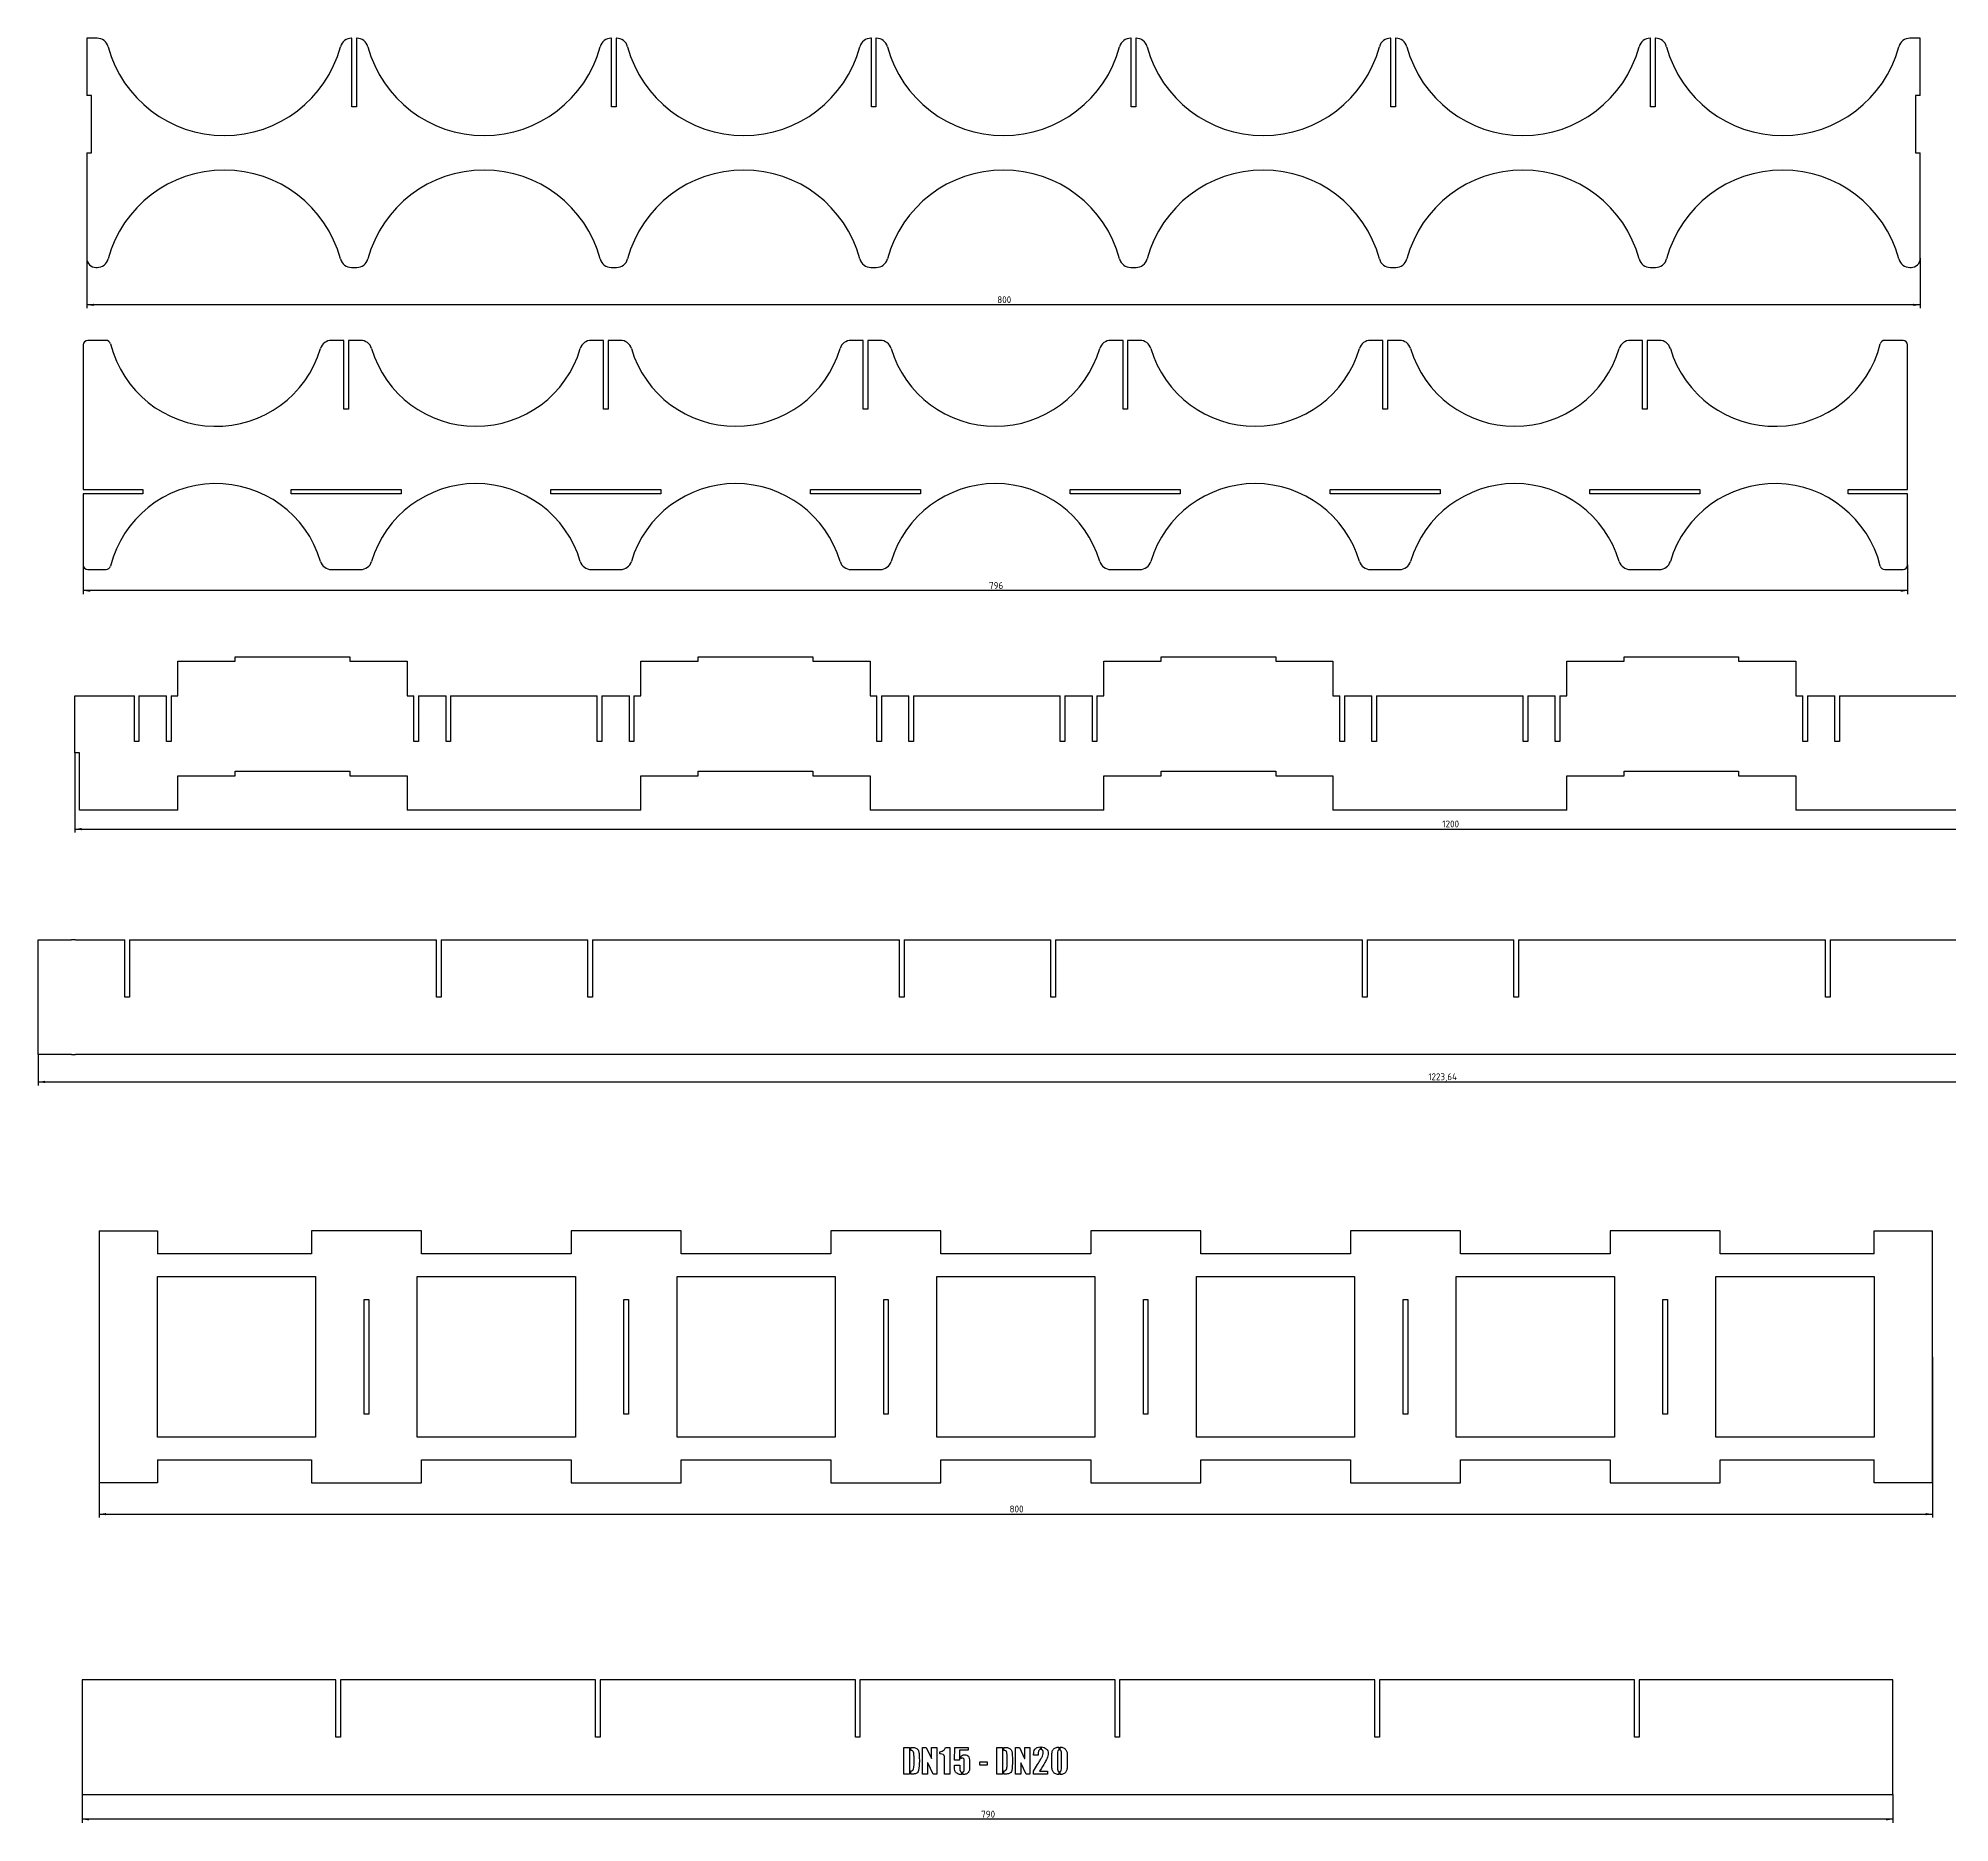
# Model space of a CAD drawing. Header units: millimetres. Extents: x 22 to 1300, y 12 to 835.
# Drawn here: x 22 to 856, y 39 to 818 of the extents above; entities that cross this region are included whole.
import ezdxf
from ezdxf.enums import TextEntityAlignment as Align

# ---------------------------------------------------------------- set-up
doc = ezdxf.new("R2010")
doc.units = ezdxf.units.MM
for name, color, linetype in [('6200002991_1', 7, 'Continuous'), ('6200002991_2', 7, 'Continuous'), ('6200002991_3', 7, 'Continuous'), ('6200002991_4', 7, 'Continuous'), ('6200002991_5', 7, 'Continuous'), ('6200002991_6', 7, 'Continuous'), ('Default', 7, 'Continuous')]:
    doc.layers.add(name, color=color, linetype=linetype)
doc.styles.add('SEACAD_seiso_ttf', font='seiso.ttf')
doc.dimstyles.new('Arcardini', dxfattribs={"dimtxt": 3, "dimasz": 3, "dimexe": 1.5, "dimexo": 0, "dimgap": 1.5, "dimtad": 1, "dimtxsty": 'SEACAD_seiso_ttf', "dimblk1": '_SE_FILLED', "dimblk2": '_SE_FILLED', "dimsah": 1, "dimcen": 1.5, "dimazin": 0, "dimtfac": 1, "dimtmove": 0, "dimatfit": 3, "dimfxl": 1, "dimtolj": 1, "dimarcsym": 0})

# ---------------------------------------------------------------- blocks, each defined once
blk = doc.blocks.new('SE')
at = {"layer": '6200002991_2', "color": 7, "linetype": 'Continuous'}
for p, q in [((42.93, 817.92), (42.93, 792.92)), ((47.42, 817.92), (42.93, 817.92)), ((158.6, 817.92), (158.44, 817.92)), ((158.6, 787.92), (158.6, 817.92)), ((160.6, 817.92), (160.6, 787.92)), ((160.75, 817.92), (160.6, 817.92)), ((271.93, 817.92), (271.77, 817.92)), ((271.93, 787.92), (271.93, 817.92)), ((273.93, 817.92), (273.93, 787.92)), ((274.09, 817.92), (273.93, 817.92)), ((385.26, 817.92), (385.1, 817.92)), ((385.26, 787.92), (385.26, 817.92)), ((387.26, 817.92), (387.26, 787.92)), ((387.42, 817.92), (387.26, 817.92)), ((498.6, 817.92), (498.44, 817.92)), ((498.6, 787.92), (498.6, 817.92)), ((500.6, 817.92), (500.6, 787.92)), ((500.75, 817.92), (500.6, 817.92)), ((611.93, 817.92), (611.77, 817.92)), ((611.93, 787.92), (611.93, 817.92)), ((613.93, 817.92), (613.93, 787.92)), ((614.09, 817.92), (613.93, 817.92)), ((725.26, 817.92), (725.1, 817.92)), ((725.26, 787.92), (725.26, 817.92)), ((727.26, 817.92), (727.26, 787.92)), ((727.42, 817.92), (727.26, 817.92)), ((842.93, 817.92), (838.44, 817.92)), ((842.93, 792.92), (842.93, 817.92)), ((44.93, 792.92), (42.93, 792.92)), ((44.93, 767.92), (44.93, 792.92)), ((842.93, 792.92), (840.93, 792.92)), ((840.93, 792.92), (840.93, 767.92)), ((160.6, 787.92), (158.6, 787.92)), ((273.93, 787.92), (271.93, 787.92)), ((387.26, 787.92), (385.26, 787.92)), ((500.6, 787.92), (498.6, 787.92)), ((613.93, 787.92), (611.93, 787.92)), ((727.26, 787.92), (725.26, 787.92)), ((42.93, 767.92), (42.93, 721.92)), ((42.93, 767.92), (44.93, 767.92)), ((840.93, 767.92), (842.93, 767.92)), ((842.93, 721.92), (842.93, 767.92)), ((46.93, 717.92), (47.42, 717.92)), ((158.44, 717.92), (160.75, 717.92)), ((271.77, 717.92), (274.09, 717.92)), ((385.1, 717.92), (387.42, 717.92)), ((498.44, 717.92), (500.75, 717.92)), ((611.77, 717.92), (614.09, 717.92)), ((725.1, 717.92), (727.42, 717.92)), ((838.44, 717.92), (838.93, 717.92))]:
    blk.add_line(p, q, dxfattribs=at)
for centre, radius, start, end in [((47.42, 812.92), 5, 15.12167, 90), ((158.44, 812.92), 5, 90, 164.87833), ((160.75, 812.92), 5, 15.12167, 90), ((271.77, 812.92), 5, 90, 164.87833), ((274.09, 812.92), 5, 15.12167, 90), ((385.1, 812.92), 5, 90, 164.87833), ((387.42, 812.92), 5, 15.12167, 90), ((498.44, 812.92), 5, 90, 164.87833), ((500.75, 812.92), 5, 15.12167, 90), ((611.77, 812.92), 5, 90, 164.87833), ((614.09, 812.92), 5, 15.12167, 90), ((725.1, 812.92), 5, 90, 164.87833), ((727.42, 812.92), 5, 15.12167, 90), ((838.44, 812.92), 5, 90, 164.87833), ((102.93, 827.92), 52.5, 195.12167, 344.87833), ((216.26, 827.92), 52.5, 195.12167, 344.87833), ((329.6, 827.92), 52.5, 195.12167, 344.87833), ((442.93, 827.92), 52.5, 195.12167, 344.87833), ((556.26, 827.92), 52.5, 195.12167, 344.87833), ((669.6, 827.92), 52.5, 195.12167, 344.87833), ((782.93, 827.92), 52.5, 195.12167, 344.87833), ((102.93, 707.92), 52.5, 15.12167, 164.87833), ((216.26, 707.92), 52.5, 15.12167, 164.87833), ((329.6, 707.92), 52.5, 15.12167, 164.87833), ((442.93, 707.92), 52.5, 15.12167, 164.87833), ((556.26, 707.92), 52.5, 15.12167, 164.87833), ((669.6, 707.92), 52.5, 15.12167, 164.87833), ((782.93, 707.92), 52.5, 15.12167, 164.87833), ((46.93, 721.92), 4, 180, 270), ((47.42, 722.92), 5, 270, 344.87833), ((158.44, 722.92), 5, 195.12167, 270), ((160.75, 722.92), 5, 270, 344.87833), ((271.77, 722.92), 5, 195.12167, 270), ((274.09, 722.92), 5, 270, 344.87833), ((385.1, 722.92), 5, 195.12167, 270), ((387.42, 722.92), 5, 270, 344.87833), ((498.44, 722.92), 5, 195.12167, 270), ((500.75, 722.92), 5, 270, 344.87833), ((611.77, 722.92), 5, 195.12167, 270), ((614.09, 722.92), 5, 270, 344.87833), ((725.1, 722.92), 5, 195.12167, 270), ((727.42, 722.92), 5, 270, 344.87833), ((838.44, 722.92), 5, 195.12167, 270), ((838.93, 721.92), 4, 270, 0)]:
    blk.add_arc(centre, radius, start, end, dxfattribs=at)
blk = doc.blocks.new('DMBLK10')
at = {"layer": 'Default', "linetype": 'Continuous'}
for points in [[(45.93, 701.07), (45.93, 702.07), (42.93, 701.57)], [(839.93, 701.07), (842.93, 701.57), (839.93, 702.07)]]:
    blk.add_hatch(color=5, dxfattribs=at).paths.add_polyline_path(points)
at = {"layer": 'Default', "color": 5, "linetype": 'Continuous'}
for p, q in [((42.93, 744.92), (42.93, 700.07)), ((842.93, 721.92), (842.93, 700.07)), ((842.93, 701.57), (42.93, 701.57))]:
    blk.add_line(p, q, dxfattribs=at)
at = {"layer": 'Default', "color": 5, "linetype": 'Continuous', "style": 'SEACAD_seiso_ttf'}
blk.add_text('800', height=3, dxfattribs=at).set_placement((440.2, 705.32), align=Align.TOP_LEFT)
blk = doc.blocks.new('_SE_FILLED')
at = {"color": 0}
blk.add_line((0, 0), (-1, 0), dxfattribs=at)
blk.add_solid([(0, 0), (-1, -0.1665), (-1, 0.1665), (0, 0)], dxfattribs=at)
blk = doc.blocks.new('SE1')
at = {"layer": '6200002991_6', "color": 7, "linetype": 'Continuous'}
for p, q in [((41.41, 684.08), (41.41, 621.08)), ((51.38, 686.08), (43.41, 686.08)), ((155.07, 686.08), (149.72, 686.08)), ((155.07, 656.08), (155.07, 686.08)), ((157.07, 686.08), (157.07, 656.08)), ((162.43, 686.08), (157.07, 686.08)), ((268.41, 686.08), (263.05, 686.08)), ((268.41, 656.08), (268.41, 686.08)), ((270.41, 686.08), (270.41, 656.08)), ((275.76, 686.08), (270.41, 686.08)), ((381.74, 686.08), (376.38, 686.08)), ((381.74, 656.08), (381.74, 686.08)), ((383.74, 686.08), (383.74, 656.08)), ((389.1, 686.08), (383.74, 686.08)), ((495.07, 686.08), (489.72, 686.08)), ((495.07, 656.08), (495.07, 686.08)), ((497.07, 686.08), (497.07, 656.08)), ((502.43, 686.08), (497.07, 686.08)), ((608.41, 686.08), (603.05, 686.08)), ((608.41, 656.08), (608.41, 686.08)), ((610.41, 686.08), (610.41, 656.08)), ((615.76, 686.08), (610.41, 686.08)), ((721.74, 686.08), (716.38, 686.08)), ((721.74, 656.08), (721.74, 686.08)), ((723.74, 686.08), (723.74, 656.08)), ((729.1, 686.08), (723.74, 686.08)), ((835.41, 686.08), (827.43, 686.08)), ((837.41, 621.08), (837.41, 684.08)), ((157.07, 656.08), (155.07, 656.08)), ((270.41, 656.08), (268.41, 656.08)), ((383.74, 656.08), (381.74, 656.08)), ((497.07, 656.08), (495.07, 656.08)), ((610.41, 656.08), (608.41, 656.08)), ((723.74, 656.08), (721.74, 656.08)), ((41.41, 621.08), (67.41, 621.08)), ((41.41, 619.08), (41.41, 588.08)), ((67.41, 619.08), (41.41, 619.08)), ((67.41, 621.08), (67.41, 619.08)), ((132.07, 619.08), (132.07, 621.08)), ((132.07, 621.08), (180.07, 621.08)), ((180.07, 619.08), (132.07, 619.08)), ((180.07, 621.08), (180.07, 619.08)), ((245.41, 621.08), (293.41, 621.08)), ((245.41, 619.08), (245.41, 621.08)), ((293.41, 619.08), (245.41, 619.08)), ((293.41, 621.08), (293.41, 619.08)), ((358.74, 621.08), (406.74, 621.08)), ((358.74, 619.08), (358.74, 621.08)), ((406.74, 619.08), (358.74, 619.08)), ((406.74, 621.08), (406.74, 619.08)), ((472.07, 621.08), (520.07, 621.08)), ((472.07, 619.08), (472.07, 621.08)), ((520.07, 619.08), (472.07, 619.08)), ((520.07, 621.08), (520.07, 619.08)), ((585.41, 621.08), (633.41, 621.08)), ((585.41, 619.08), (585.41, 621.08)), ((633.41, 619.08), (585.41, 619.08)), ((633.41, 621.08), (633.41, 619.08)), ((698.74, 621.08), (746.74, 621.08)), ((698.74, 619.08), (698.74, 621.08)), ((746.74, 619.08), (698.74, 619.08)), ((746.74, 621.08), (746.74, 619.08)), ((811.41, 619.08), (811.41, 621.08)), ((811.41, 621.08), (837.41, 621.08)), ((837.41, 619.08), (811.41, 619.08)), ((837.41, 588.08), (837.41, 619.08)), ((43.41, 586.08), (51.38, 586.08)), ((149.72, 586.08), (162.43, 586.08)), ((263.05, 586.08), (275.76, 586.08)), ((376.38, 586.08), (389.1, 586.08)), ((489.72, 586.08), (502.43, 586.08)), ((603.05, 586.08), (615.76, 586.08)), ((716.38, 586.08), (729.1, 586.08)), ((827.43, 586.08), (835.41, 586.08))]:
    blk.add_line(p, q, dxfattribs=at)
for centre, radius, start, end in [((43.41, 684.08), 2, 90, 180), ((51.38, 684.08), 2, 14.02967, 90), ((99.41, 696.08), 47.5, 194.02967, 343.39845), ((149.72, 681.08), 5, 90, 163.39845), ((162.43, 681.08), 5, 16.60155, 90), ((263.05, 681.08), 5, 90, 163.39845), ((275.76, 681.08), 5, 16.60155, 90), ((376.38, 681.08), 5, 90, 163.39845), ((389.1, 681.08), 5, 16.60155, 90), ((489.72, 681.08), 5, 90, 163.39845), ((502.43, 681.08), 5, 16.60155, 90), ((603.05, 681.08), 5, 90, 163.39845), ((615.76, 681.08), 5, 16.60155, 90), ((716.38, 681.08), 5, 90, 163.39845), ((729.1, 681.08), 5, 16.60155, 90), ((779.41, 696.08), 47.5, 196.60155, 345.97033), ((827.43, 684.08), 2, 90, 165.97033), ((835.41, 684.08), 2, 0, 90), ((212.74, 696.08), 47.5, 196.60155, 343.39845), ((326.07, 696.08), 47.5, 196.60155, 343.39845), ((439.41, 696.08), 47.5, 196.60155, 343.39845), ((552.74, 696.08), 47.5, 196.60155, 343.39845), ((666.07, 696.08), 47.5, 196.60155, 343.39845), ((99.41, 576.08), 47.5, 16.60155, 165.97033), ((212.74, 576.08), 47.5, 16.60155, 163.39845), ((326.07, 576.08), 47.5, 16.60155, 163.39845), ((439.41, 576.08), 47.5, 16.60155, 163.39845), ((552.74, 576.08), 47.5, 16.60155, 163.39845), ((666.07, 576.08), 47.5, 16.60155, 163.39845), ((779.41, 576.08), 47.5, 14.02967, 163.39845), ((43.41, 588.08), 2, 180, 270), ((51.38, 588.08), 2, 270, 345.97033), ((149.72, 591.08), 5, 196.60155, 270), ((162.43, 591.08), 5, 270, 343.39845), ((263.05, 591.08), 5, 196.60155, 270), ((275.76, 591.08), 5, 270, 343.39845), ((376.38, 591.08), 5, 196.60155, 270), ((389.1, 591.08), 5, 270, 343.39845), ((489.72, 591.08), 5, 196.60155, 270), ((502.43, 591.08), 5, 270, 343.39845), ((603.05, 591.08), 5, 196.60155, 270), ((615.76, 591.08), 5, 270, 343.39845), ((716.38, 591.08), 5, 196.60155, 270), ((729.1, 591.08), 5, 270, 343.39845), ((827.43, 588.08), 2, 194.02967, 270), ((835.41, 588.08), 2, 270, 0)]:
    blk.add_arc(centre, radius, start, end, dxfattribs=at)
blk = doc.blocks.new('DMBLK11')
at = {"layer": 'Default', "linetype": 'Continuous'}
for points in [[(44.41, 576.37), (44.41, 577.37), (41.41, 576.87)], [(834.41, 576.37), (837.41, 576.87), (834.41, 577.37)]]:
    blk.add_hatch(color=5, dxfattribs=at).paths.add_polyline_path(points)
at = {"layer": 'Default', "color": 5, "linetype": 'Continuous'}
for p, q in [((41.41, 603.58), (41.41, 575.37)), ((837.41, 588.08), (837.41, 575.37)), ((837.41, 576.87), (41.41, 576.87))]:
    blk.add_line(p, q, dxfattribs=at)
at = {"layer": 'Default', "color": 5, "linetype": 'Continuous', "style": 'SEACAD_seiso_ttf'}
blk.add_text('796', height=3, dxfattribs=at).set_placement((436.61, 580.62), align=Align.TOP_LEFT)
blk = doc.blocks.new('SE3')
at = {"layer": '6200002991_3', "color": 7, "linetype": 'Continuous'}
for p, q in [((48.3, 297.55), (48.3, 187.55)), ((48.3, 297.55), (73.8, 297.55)), ((73.8, 297.55), (73.8, 287.55)), ((140.97, 297.55), (140.97, 287.55)), ((188.97, 297.55), (140.97, 297.55)), ((188.97, 287.55), (188.97, 297.55)), ((254.3, 297.55), (254.3, 287.55)), ((302.3, 297.55), (254.3, 297.55)), ((302.3, 287.55), (302.3, 297.55)), ((367.64, 297.55), (367.64, 287.55)), ((415.64, 297.55), (367.64, 297.55)), ((415.64, 287.55), (415.64, 297.55)), ((480.97, 297.55), (480.97, 287.55)), ((528.97, 297.55), (480.97, 297.55)), ((528.97, 287.55), (528.97, 297.55)), ((594.3, 297.55), (594.3, 287.55)), ((642.3, 297.55), (594.3, 297.55)), ((642.3, 287.55), (642.3, 297.55)), ((707.63, 297.55), (707.63, 287.55)), ((755.63, 297.55), (707.63, 297.55)), ((755.63, 287.55), (755.63, 297.55)), ((822.8, 287.55), (822.8, 297.55)), ((822.8, 297.55), (848.3, 297.55)), ((848.3, 187.55), (848.3, 297.55)), ((140.97, 287.55), (73.8, 287.55)), ((254.3, 287.55), (188.97, 287.55)), ((367.64, 287.55), (302.3, 287.55)), ((480.97, 287.55), (415.64, 287.55)), ((594.3, 287.55), (528.97, 287.55)), ((707.63, 287.55), (642.3, 287.55)), ((822.8, 287.55), (755.63, 287.55)), ((73.8, 277.55), (142.8, 277.55)), ((73.8, 207.55), (73.8, 277.55)), ((142.8, 277.55), (142.8, 207.55)), ((187.14, 277.55), (256.14, 277.55)), ((187.14, 207.55), (187.14, 277.55)), ((256.14, 277.55), (256.14, 207.55)), ((300.47, 277.55), (369.47, 277.55)), ((300.47, 207.55), (300.47, 277.55)), ((369.47, 277.55), (369.47, 207.55)), ((413.8, 277.55), (482.8, 277.55)), ((413.8, 207.55), (413.8, 277.55)), ((482.8, 277.55), (482.8, 207.55)), ((527.14, 277.55), (596.14, 277.55)), ((527.14, 207.55), (527.14, 277.55)), ((596.14, 277.55), (596.14, 207.55)), ((640.47, 277.55), (709.47, 277.55)), ((640.47, 207.55), (640.47, 277.55)), ((709.47, 277.55), (709.47, 207.55)), ((753.8, 277.55), (822.8, 277.55)), ((753.8, 207.55), (753.8, 277.55)), ((822.8, 277.55), (822.8, 207.55)), ((163.97, 267.55), (165.97, 267.55)), ((163.97, 217.55), (163.97, 267.55)), ((165.97, 267.55), (165.97, 217.55)), ((277.3, 267.55), (279.3, 267.55)), ((277.3, 217.55), (277.3, 267.55)), ((279.3, 267.55), (279.3, 217.55)), ((390.64, 267.55), (392.64, 267.55)), ((390.64, 217.55), (390.64, 267.55)), ((392.64, 267.55), (392.64, 217.55)), ((503.97, 267.55), (505.97, 267.55)), ((503.97, 217.55), (503.97, 267.55)), ((505.97, 267.55), (505.97, 217.55)), ((617.3, 267.55), (619.3, 267.55)), ((617.3, 217.55), (617.3, 267.55)), ((619.3, 267.55), (619.3, 217.55)), ((730.63, 267.55), (732.63, 267.55)), ((730.63, 217.55), (730.63, 267.55)), ((732.63, 267.55), (732.63, 217.55)), ((165.97, 217.55), (163.97, 217.55)), ((279.3, 217.55), (277.3, 217.55)), ((392.64, 217.55), (390.64, 217.55)), ((505.97, 217.55), (503.97, 217.55)), ((619.3, 217.55), (617.3, 217.55)), ((732.63, 217.55), (730.63, 217.55)), ((142.8, 207.55), (73.8, 207.55)), ((256.14, 207.55), (187.14, 207.55)), ((369.47, 207.55), (300.47, 207.55)), ((482.8, 207.55), (413.8, 207.55)), ((596.14, 207.55), (527.14, 207.55)), ((709.47, 207.55), (640.47, 207.55)), ((822.8, 207.55), (753.8, 207.55)), ((73.8, 197.55), (140.97, 197.55)), ((73.8, 197.55), (73.8, 187.55)), ((140.97, 197.55), (140.97, 187.55)), ((188.97, 197.55), (254.3, 197.55)), ((188.97, 187.55), (188.97, 197.55)), ((254.3, 197.55), (254.3, 187.55)), ((302.3, 197.55), (367.64, 197.55)), ((302.3, 187.55), (302.3, 197.55)), ((367.64, 197.55), (367.64, 187.55)), ((415.64, 197.55), (480.97, 197.55)), ((415.64, 187.55), (415.64, 197.55)), ((480.97, 197.55), (480.97, 187.55)), ((528.97, 197.55), (594.3, 197.55)), ((528.97, 187.55), (528.97, 197.55)), ((594.3, 197.55), (594.3, 187.55)), ((642.3, 197.55), (707.63, 197.55)), ((642.3, 187.55), (642.3, 197.55)), ((707.63, 197.55), (707.63, 187.55)), ((755.63, 197.55), (822.8, 197.55)), ((755.63, 187.55), (755.63, 197.55)), ((822.8, 187.55), (822.8, 197.55)), ((73.8, 187.55), (48.3, 187.55)), ((140.97, 187.55), (188.97, 187.55)), ((254.3, 187.55), (302.3, 187.55)), ((367.64, 187.55), (415.64, 187.55)), ((480.97, 187.55), (528.97, 187.55)), ((594.3, 187.55), (642.3, 187.55)), ((707.63, 187.55), (755.63, 187.55)), ((848.3, 187.55), (822.8, 187.55))]:
    blk.add_line(p, q, dxfattribs=at)
blk = doc.blocks.new('DMBLK13')
at = {"layer": 'Default', "linetype": 'Continuous'}
for points in [[(51.3, 173.43), (51.3, 174.43), (48.3, 173.93)], [(845.3, 173.43), (848.3, 173.93), (845.3, 174.43)]]:
    blk.add_hatch(color=5, dxfattribs=at).paths.add_polyline_path(points)
at = {"layer": 'Default', "color": 5, "linetype": 'Continuous'}
for p, q in [((848.3, 242.55), (848.3, 172.43)), ((48.3, 187.55), (48.3, 172.43)), ((48.3, 173.93), (848.3, 173.93))]:
    blk.add_line(p, q, dxfattribs=at)
at = {"layer": 'Default', "color": 5, "linetype": 'Continuous', "style": 'SEACAD_seiso_ttf'}
blk.add_text('800', height=3, dxfattribs=at).set_placement((445.58, 177.68), align=Align.TOP_LEFT)
blk = doc.blocks.new('SE4')
at = {"layer": '6200002991_5', "color": 7, "linetype": 'Continuous'}
for p, q in [((40.94, 101.62), (40.94, 51.62)), ((151.61, 101.62), (40.94, 101.62)), ((151.61, 76.62), (151.61, 101.62)), ((153.61, 101.62), (153.61, 76.62)), ((264.95, 101.62), (153.61, 101.62)), ((264.95, 76.62), (264.95, 101.62)), ((266.95, 101.62), (266.95, 76.62)), ((378.28, 101.62), (266.95, 101.62)), ((378.28, 76.62), (378.28, 101.62)), ((380.28, 101.62), (380.28, 76.62)), ((491.61, 101.62), (380.28, 101.62)), ((491.61, 76.62), (491.61, 101.62)), ((493.61, 101.62), (493.61, 76.62)), ((604.94, 101.62), (493.61, 101.62)), ((604.94, 76.62), (604.94, 101.62)), ((606.94, 101.62), (606.94, 76.62)), ((718.27, 101.62), (606.94, 101.62)), ((718.27, 76.62), (718.27, 101.62)), ((830.94, 101.62), (720.27, 101.62)), ((720.27, 101.62), (720.27, 76.62)), ((830.94, 51.62), (830.94, 101.62)), ((153.61, 76.62), (151.61, 76.62)), ((266.95, 76.62), (264.95, 76.62)), ((380.28, 76.62), (378.28, 76.62)), ((493.61, 76.62), (491.61, 76.62)), ((606.94, 76.62), (604.94, 76.62)), ((720.27, 76.62), (718.27, 76.62)), ((399.46, 60.51), (399.46, 72.13)), ((399.46, 72.13), (401.92, 72.13)), ((401.92, 72.13), (401.92, 60.51)), ((402.46, 70.78), (402.46, 72.13)), ((407.58, 60.51), (407.58, 72.13)), ((407.58, 72.13), (409.22, 72.13)), ((409.22, 72.13), (411.46, 67.25)), ((411.46, 67.25), (411.57, 67.25)), ((411.57, 67.25), (411.57, 72.13)), ((411.57, 72.13), (413.8, 72.13)), ((413.8, 72.13), (413.8, 60.51)), ((415.1, 69.3), (415.1, 70.23)), ((417.57, 72.13), (419.56, 72.13)), ((419.56, 72.13), (419.56, 60.51)), ((421.55, 66.64), (421.66, 72.13)), ((421.66, 72.13), (427.54, 72.13)), ((423.69, 70.93), (423.69, 66.64)), ((427.54, 70.93), (423.69, 70.93)), ((424.25, 67.25), (424.25, 68.17)), ((427.54, 72.13), (427.54, 70.93)), ((440.08, 60.51), (440.08, 72.13)), ((440.08, 72.13), (442.54, 72.13)), ((442.54, 72.13), (442.54, 60.51)), ((443.08, 70.78), (443.08, 72.13)), ((448.21, 60.51), (448.21, 72.13)), ((448.21, 72.13), (449.84, 72.13)), ((449.84, 72.13), (452.09, 67.25)), ((452.09, 67.25), (452.2, 67.25)), ((452.2, 67.25), (452.2, 72.13)), ((452.2, 72.13), (454.43, 72.13)), ((454.43, 72.13), (454.43, 60.51)), ((458.08, 68.72), (456.08, 68.72)), ((458.92, 72.33), (458.92, 71.17)), ((459.48, 71.17), (459.48, 72.33)), ((467.07, 72.29), (467.07, 70.96)), ((467.63, 70.96), (467.63, 72.29)), ((401.92, 60.51), (399.46, 60.51)), ((402.46, 60.51), (402.46, 61.87)), ((409.81, 60.51), (407.58, 60.51)), ((409.94, 65.38), (409.81, 65.38)), ((409.81, 65.38), (409.81, 60.51)), ((412.19, 60.51), (409.94, 65.38)), ((413.8, 60.51), (412.19, 60.51)), ((419.56, 60.51), (417.24, 60.51)), ((421.5, 64.37), (423.82, 64.37)), ((423.69, 66.64), (421.55, 66.64)), ((424.61, 61.4), (424.61, 60.26)), ((425.17, 60.26), (425.17, 61.44)), ((432.55, 64.44), (432.55, 65.78)), ((432.55, 65.78), (435.83, 65.78)), ((435.83, 64.44), (432.55, 64.44)), ((435.83, 65.78), (435.83, 64.44)), ((442.54, 60.51), (440.08, 60.51)), ((443.08, 60.51), (443.08, 61.87)), ((450.43, 60.51), (448.21, 60.51)), ((450.56, 65.38), (450.43, 65.38)), ((450.43, 65.38), (450.43, 60.51)), ((452.82, 60.51), (450.56, 65.38)), ((454.43, 60.51), (452.82, 60.51)), ((455.99, 60.51), (455.99, 61.78)), ((462.13, 60.51), (455.99, 60.51)), ((458.7, 61.84), (462.13, 61.84)), ((462.13, 61.84), (462.13, 60.51)), ((467.12, 61.63), (467.12, 60.29)), ((467.68, 60.29), (467.68, 61.63)), ((40.94, 51.62), (830.94, 51.62))]:
    blk.add_line(p, q, dxfattribs=at)
for points, knots in [([(402.46, 72.13), (402.96, 72.13), (403.34, 72.12), (403.87, 72.06), (404.13, 72.02), (404.36, 71.95), (404.6, 71.88), (404.8, 71.79), (404.98, 71.67), (405.17, 71.56), (405.33, 71.41), (405.47, 71.25), (405.61, 71.08), (405.72, 70.93), (405.79, 70.8), (405.87, 70.66), (405.93, 70.44), (405.98, 70.14), (406.04, 69.83), (406.09, 69.29), (406.14, 68.49), (406.19, 67.7), (406.21, 66.93), (406.21, 64.8), (406.11, 63.43), (405.88, 62.06), (405.83, 61.75), (405.68, 61.45), (405.43, 61.17), (405.34, 61.06), (405.21, 60.95), (405.04, 60.85), (404.87, 60.74), (404.7, 60.66), (404.54, 60.63), (404.36, 60.59), (404.18, 60.56), (403.8, 60.52), (403.52, 60.51), (403.14, 60.51), (402.91, 60.51), (402.69, 60.51), (402.46, 60.51)], [0, 0, 0, 0, 0.057249, 0.057249, 0.114498, 0.114498, 0.114498, 0.155338, 0.155338, 0.155338, 0.194109, 0.194109, 0.194109, 0.227198, 0.227198, 0.227198, 0.26832, 0.26832, 0.26832, 0.366869, 0.366869, 0.366869, 0.502256, 0.502256, 0.751521, 0.751521, 0.751521, 0.811916, 0.811916, 0.811916, 0.842397, 0.842397, 0.842397, 0.875424, 0.875424, 0.875424, 0.917177, 0.917177, 0.95893, 0.95893, 0.95893, 1, 1, 1, 1]), ([(402.46, 61.87), (402.78, 61.92), (403.04, 61.99), (403.23, 62.1), (403.47, 62.23), (403.63, 62.48), (403.71, 62.83), (403.78, 63.17), (403.84, 63.5), (403.87, 63.82), (403.91, 64.12), (403.93, 64.49), (403.93, 65.43), (403.93, 65.91), (403.93, 66.76), (403.93, 67.16), (403.93, 67.91), (403.91, 68.39), (403.86, 68.95), (403.81, 69.51), (403.77, 69.89), (403.71, 70.09), (403.66, 70.29), (403.5, 70.47), (403.24, 70.64), (403.08, 70.74), (402.82, 70.78), (402.46, 70.78)], [0, 0, 0, 0, 0.076729, 0.076729, 0.076729, 0.162102, 0.162102, 0.162102, 0.257403, 0.257403, 0.257403, 0.358699, 0.358699, 0.479923, 0.479923, 0.601147, 0.601147, 0.744637, 0.744637, 0.744637, 0.853535, 0.853535, 0.853535, 0.924021, 0.924021, 0.924021, 1, 1, 1, 1]), ([(415.1, 70.23), (415.97, 70.33), (416.61, 70.6), (417.02, 71.04), (417.24, 71.28), (417.43, 71.64), (417.57, 72.13)], [0, 0, 0, 0, 0.633257, 0.633257, 0.633257, 1, 1, 1, 1]), ([(417.24, 60.51), (417.24, 62.79), (417.24, 65.07), (417.24, 67.35), (417.24, 67.8), (417.22, 68.1), (417.12, 68.43), (417.07, 68.56), (417.01, 68.67), (416.9, 68.84), (416.75, 68.96), (416.56, 69.05), (416.3, 69.16), (415.93, 69.24), (415.45, 69.29), (415.36, 69.29), (415.25, 69.29), (415.1, 69.3)], [0, 0, 0, 0, 0.665074, 0.665074, 0.665074, 0.731149, 0.731149, 0.797223, 0.797223, 0.797223, 0.854865, 0.854865, 0.854865, 0.966469, 0.966469, 0.966469, 1, 1, 1, 1]), ([(424.25, 68.17), (424.5, 68.42), (424.76, 68.6), (425.06, 68.72), (425.36, 68.83), (425.65, 68.88), (426.69, 68.88), (427.24, 68.68), (427.59, 68.29), (427.96, 67.89), (428.13, 67.06), (428.13, 65.81), (428.13, 65.21), (428.13, 64.62), (428.13, 64.03), (428.13, 63.22), (428.1, 62.62), (428.03, 62.24), (427.96, 61.85), (427.8, 61.51), (427.54, 61.21), (427.3, 60.91), (426.98, 60.68), (426.57, 60.51), (426.37, 60.43), (426.13, 60.38), (425.85, 60.33), (425.58, 60.28), (425.35, 60.26), (425.17, 60.26)], [0, 0, 0, 0, 0.07179, 0.07179, 0.07179, 0.127284, 0.127284, 0.270756, 0.270756, 0.270756, 0.460243, 0.460243, 0.460243, 0.590494, 0.590494, 0.590494, 0.72215, 0.72215, 0.72215, 0.80672, 0.80672, 0.80672, 0.895442, 0.895442, 0.895442, 0.949738, 0.949738, 0.949738, 1, 1, 1, 1]), ([(425.17, 61.44), (425.25, 61.46), (425.32, 61.48), (425.39, 61.51), (425.46, 61.55), (425.52, 61.6), (425.58, 61.67), (425.64, 61.74), (425.7, 61.82), (425.78, 61.99), (425.81, 62.08), (425.82, 62.19), (425.85, 62.69), (425.82, 63.19), (425.82, 64.49), (425.82, 65.29), (425.82, 66.08), (425.82, 66.36), (425.8, 66.59), (425.77, 66.77), (425.74, 66.95), (425.7, 67.09), (425.63, 67.21), (425.53, 67.41), (425.3, 67.51), (424.83, 67.51), (424.71, 67.49), (424.46, 67.4), (424.35, 67.34), (424.25, 67.25)], [0, 0, 0, 0, 0.030225, 0.030225, 0.030225, 0.06308, 0.06308, 0.06308, 0.100863, 0.100863, 0.138646, 0.138646, 0.138646, 0.334961, 0.334961, 0.646862, 0.646862, 0.646862, 0.737019, 0.737019, 0.737019, 0.79793, 0.79793, 0.79793, 0.91821, 0.91821, 0.959105, 0.959105, 1, 1, 1, 1]), ([(443.08, 72.13), (443.58, 72.13), (443.96, 72.12), (444.5, 72.06), (444.75, 72.02), (444.98, 71.95), (445.22, 71.88), (445.43, 71.79), (445.61, 71.67), (445.79, 71.56), (445.95, 71.41), (446.09, 71.25), (446.23, 71.08), (446.35, 70.93), (446.42, 70.8), (446.49, 70.66), (446.55, 70.44), (446.61, 70.14), (446.66, 69.83), (446.71, 69.29), (446.76, 68.49), (446.81, 67.7), (446.84, 66.93), (446.84, 64.8), (446.73, 63.43), (446.51, 62.06), (446.45, 61.75), (446.3, 61.45), (446.06, 61.17), (445.96, 61.06), (445.83, 60.95), (445.66, 60.85), (445.49, 60.74), (445.33, 60.66), (445.16, 60.63), (444.98, 60.59), (444.8, 60.56), (444.62, 60.54), (444.43, 60.52), (444.15, 60.51), (443.77, 60.51), (443.54, 60.51), (443.31, 60.51), (443.08, 60.51)], [0, 0, 0, 0, 0.057249, 0.057249, 0.114498, 0.114498, 0.114498, 0.155338, 0.155338, 0.155338, 0.194109, 0.194109, 0.194109, 0.227198, 0.227198, 0.227198, 0.26832, 0.26832, 0.26832, 0.366869, 0.366869, 0.366869, 0.502256, 0.502256, 0.751521, 0.751521, 0.751521, 0.811916, 0.811916, 0.811916, 0.842397, 0.842397, 0.842397, 0.875424, 0.875424, 0.875424, 0.908163, 0.908163, 0.908163, 0.958926, 0.958926, 0.958926, 1, 1, 1, 1]), ([(443.08, 61.87), (443.4, 61.92), (443.66, 61.99), (443.85, 62.1), (444.09, 62.23), (444.25, 62.48), (444.33, 62.83), (444.4, 63.17), (444.46, 63.5), (444.5, 63.82), (444.53, 64.12), (444.55, 64.49), (444.55, 65.43), (444.55, 65.91), (444.55, 66.76), (444.55, 67.16), (444.55, 67.91), (444.53, 68.39), (444.48, 68.95), (444.44, 69.51), (444.39, 69.89), (444.34, 70.09), (444.29, 70.29), (444.13, 70.47), (443.86, 70.64), (443.7, 70.74), (443.44, 70.78), (443.08, 70.78)], [0, 0, 0, 0, 0.076722, 0.076722, 0.076722, 0.162088, 0.162088, 0.162088, 0.25738, 0.25738, 0.25738, 0.358667, 0.358667, 0.47988, 0.47988, 0.601094, 0.601094, 0.74457, 0.74457, 0.74457, 0.853428, 0.853428, 0.853428, 0.924028, 0.924028, 0.924028, 1, 1, 1, 1]), ([(455.99, 61.78), (456.63, 62.82), (457.21, 63.76), (457.74, 64.61), (458.35, 65.6), (458.76, 66.26), (458.96, 66.62), (459.28, 67.16), (459.52, 67.54), (459.65, 67.8), (459.84, 68.18), (460, 68.55), (460.11, 68.92), (460.22, 69.28), (460.27, 69.57), (460.27, 70.23), (460.19, 70.55), (460.02, 70.78)], [0, 0, 0, 0, 0.326925, 0.326925, 0.326925, 0.557375, 0.557375, 0.557375, 0.691271, 0.691271, 0.691271, 0.810852, 0.810852, 0.810852, 0.880003, 0.880003, 1, 1, 1, 1]), ([(456.08, 68.72), (456.08, 69.38), (456.12, 69.9), (456.18, 70.26), (456.24, 70.62), (456.4, 70.96), (456.62, 71.28), (456.85, 71.6), (457.17, 71.86), (457.59, 72.05), (458, 72.24), (458.45, 72.33), (458.92, 72.33)], [0, 0, 0, 0, 0.293108, 0.293108, 0.293108, 0.504848, 0.504848, 0.504848, 0.740095, 0.740095, 0.740095, 1, 1, 1, 1]), ([(458.92, 71.17), (458.7, 71.14), (458.5, 71.01), (458.32, 70.75), (458.25, 70.65), (458.2, 70.48), (458.15, 70.25), (458.1, 70.01), (458.08, 69.74), (458.08, 69.45), (458.08, 69.21), (458.08, 68.96), (458.08, 68.72)], [0, 0, 0, 0, 0.266791, 0.266791, 0.266791, 0.456554, 0.456554, 0.456554, 0.739007, 0.739007, 0.739007, 1, 1, 1, 1]), ([(461.58, 71.53), (462.13, 70.99), (462.41, 70.32), (462.41, 68.81), (462.25, 68.13), (461.93, 67.43), (461.6, 66.72), (461.3, 66.08), (460.98, 65.51), (460.4, 64.45), (459.65, 63.23), (458.7, 61.84)], [0, 0, 0, 0, 0.223163, 0.223163, 0.404719, 0.404719, 0.404719, 0.602261, 0.602261, 0.602261, 1, 1, 1, 1]), ([(459.48, 72.33), (459.9, 72.33), (460.28, 72.26), (460.64, 72.12), (461, 71.99), (461.31, 71.79), (461.58, 71.53)], [0, 0, 0, 0, 0.514412, 0.514412, 0.514412, 1, 1, 1, 1]), ([(460.02, 70.78), (459.95, 70.91), (459.87, 71), (459.79, 71.06), (459.7, 71.13), (459.6, 71.15), (459.48, 71.17)], [0, 0, 0, 0, 0.533192, 0.533192, 0.533192, 1, 1, 1, 1]), ([(467.12, 60.29), (466.88, 60.29), (466.65, 60.32), (466.43, 60.36), (466.21, 60.4), (465.98, 60.49), (465.72, 60.59), (465.27, 60.78), (464.89, 61.05), (464.31, 61.82), (464.14, 62.25), (464.09, 62.73), (464.04, 63.2), (464.02, 64.06), (464.02, 65.32), (464.02, 65.97), (464.02, 66.63), (464.02, 67.28), (464.02, 68.52), (464.04, 69.38), (464.11, 69.89)], [0, 0, 0, 0, 0.060626, 0.060626, 0.060626, 0.126029, 0.126029, 0.126029, 0.249714, 0.249714, 0.373398, 0.373398, 0.373398, 0.599722, 0.599722, 0.599722, 0.771776, 0.771776, 0.771776, 1, 1, 1, 1]), ([(464.11, 69.89), (464.11, 70.11), (464.15, 70.32), (464.3, 70.73), (464.42, 70.93), (464.56, 71.13), (464.84, 71.5), (465.19, 71.8), (465.65, 71.99), (466.09, 72.17), (466.55, 72.29), (467.07, 72.29)], [0, 0, 0, 0, 0.15931, 0.15931, 0.31862, 0.31862, 0.31862, 0.653065, 0.653065, 0.653065, 1, 1, 1, 1]), ([(466.88, 70.88), (466.84, 70.84), (466.76, 70.75), (466.65, 70.58), (466.54, 70.41), (466.47, 69.96), (466.47, 69.23), (466.47, 67.35), (466.47, 65.47), (466.47, 63.59), (466.47, 62.79), (466.51, 62.32), (466.57, 62.16), (466.62, 62), (466.71, 61.88), (466.88, 61.7), (466.99, 61.65), (467.12, 61.63)], [0, 0, 0, 0, 0.039596, 0.039596, 0.039596, 0.182053, 0.182053, 0.182053, 0.766642, 0.766642, 0.766642, 0.915989, 0.915989, 0.915989, 0.956314, 0.956314, 1, 1, 1, 1]), ([(467.63, 72.29), (467.86, 72.29), (468.1, 72.26), (468.36, 72.21), (468.61, 72.17), (468.84, 72.09), (469.25, 71.92), (469.45, 71.81), (469.83, 71.5), (469.99, 71.33), (470.12, 71.15), (470.41, 70.75), (470.59, 70.33), (470.64, 69.86), (470.69, 69.4), (470.72, 68.53), (470.72, 67.28), (470.72, 66.63), (470.72, 65.97), (470.72, 65.32), (470.72, 64.08), (470.69, 63.21), (470.63, 62.71), (470.57, 62.26), (470.42, 61.84), (470.15, 61.47), (470.01, 61.29), (469.85, 61.11), (469.49, 60.82), (469.28, 60.7), (469.06, 60.61), (468.83, 60.52), (468.61, 60.44), (468.38, 60.38), (468.15, 60.33), (467.92, 60.29), (467.68, 60.29)], [0, 0, 0, 0, 0.047227, 0.047227, 0.047227, 0.092437, 0.092437, 0.137647, 0.137647, 0.182857, 0.182857, 0.182857, 0.272949, 0.272949, 0.272949, 0.438578, 0.438578, 0.438578, 0.564833, 0.564833, 0.564833, 0.732306, 0.732306, 0.732306, 0.818344, 0.818344, 0.818344, 0.863555, 0.863555, 0.908765, 0.908765, 0.908765, 0.954867, 0.954867, 0.954867, 1, 1, 1, 1]), ([(468.15, 62.2), (468.22, 62.43), (468.26, 62.93), (468.26, 63.69), (468.26, 65.53), (468.26, 67.38), (468.26, 69.23), (468.26, 69.87), (468.22, 70.3), (468.13, 70.53), (468.03, 70.76), (467.87, 70.9), (467.63, 70.96)], [0, 0, 0, 0, 0.165621, 0.165621, 0.165621, 0.778845, 0.778845, 0.778845, 0.924036, 0.924036, 0.924036, 1, 1, 1, 1]), ([(424.61, 60.26), (424.32, 60.26), (424.04, 60.29), (423.76, 60.35), (423.49, 60.4), (423.22, 60.51), (422.95, 60.64), (422.43, 60.88), (422.06, 61.23), (421.86, 61.68), (421.62, 62.22), (421.5, 63.02), (421.5, 64.08), (421.5, 64.17), (421.5, 64.27), (421.5, 64.37)], [0, 0, 0, 0, 0.142898, 0.142898, 0.142898, 0.287461, 0.287461, 0.287461, 0.545112, 0.545112, 0.545112, 0.951942, 0.951942, 0.951942, 1, 1, 1, 1]), ([(423.82, 64.37), (423.82, 64.24), (423.82, 64.11), (423.82, 63.99), (423.82, 63.16), (423.85, 62.6), (423.95, 61.99), (424.04, 61.77), (424.17, 61.63), (424.3, 61.5), (424.45, 61.42), (424.61, 61.4)], [0, 0, 0, 0, 0.114576, 0.114576, 0.114576, 0.480264, 0.480264, 0.845951, 0.845951, 0.845951, 1, 1, 1, 1])]:
    blk.add_open_spline(points, degree=3, knots=knots, dxfattribs=at)
for points in [[(467.07, 70.96), (466.99, 70.94), (466.92, 70.91), (466.88, 70.88)], [(467.68, 61.63), (467.89, 61.7), (468.04, 61.89), (468.15, 62.2)]]:
    blk.add_open_spline(points, degree=3, dxfattribs=at)
blk = doc.blocks.new('DMBLK14')
at = {"layer": 'Default', "linetype": 'Continuous'}
for points in [[(43.94, 40.26), (43.94, 41.26), (40.94, 40.76)], [(827.94, 40.26), (830.94, 40.76), (827.94, 41.26)]]:
    blk.add_hatch(color=5, dxfattribs=at).paths.add_polyline_path(points)
at = {"layer": 'Default', "color": 5, "linetype": 'Continuous'}
for p, q in [((40.94, 76.62), (40.94, 39.26)), ((830.94, 51.62), (830.94, 39.26)), ((830.94, 40.76), (40.94, 40.76))]:
    blk.add_line(p, q, dxfattribs=at)
at = {"layer": 'Default', "color": 5, "linetype": 'Continuous', "style": 'SEACAD_seiso_ttf'}
blk.add_text('790', height=3, dxfattribs=at).set_placement((433.18, 44.51), align=Align.TOP_LEFT)
blk = doc.blocks.new('SE5')
at = {"layer": '6200002991_1', "color": 7, "linetype": 'Continuous'}
for p, q in [((82.69, 531.04), (82.69, 546.04)), ((82.69, 546.04), (107.69, 546.04)), ((107.69, 546.04), (107.69, 548.04)), ((107.69, 548.04), (157.69, 548.04)), ((157.69, 548.04), (157.69, 546.04)), ((157.69, 546.04), (182.69, 546.04)), ((182.69, 546.04), (182.69, 531.04)), ((284.69, 531.04), (284.69, 546.04)), ((284.69, 546.04), (309.69, 546.04)), ((309.69, 546.04), (309.69, 548.04)), ((309.69, 548.04), (359.69, 548.04)), ((359.69, 548.04), (359.69, 546.04)), ((359.69, 546.04), (384.69, 546.04)), ((384.69, 546.04), (384.69, 531.04)), ((486.69, 531.04), (486.69, 546.04)), ((486.69, 546.04), (511.69, 546.04)), ((511.69, 546.04), (511.69, 548.04)), ((511.69, 548.04), (561.69, 548.04)), ((561.69, 548.04), (561.69, 546.04)), ((561.69, 546.04), (586.69, 546.04)), ((586.69, 546.04), (586.69, 531.04)), ((688.69, 531.04), (688.69, 546.04)), ((688.69, 546.04), (713.69, 546.04)), ((713.69, 546.04), (713.69, 548.04)), ((713.69, 548.04), (763.69, 548.04)), ((763.69, 548.04), (763.69, 546.04)), ((763.69, 546.04), (788.69, 546.04)), ((788.69, 546.04), (788.69, 531.04)), ((37.69, 531.04), (63.69, 531.04)), ((37.69, 506.04), (37.69, 531.04)), ((63.69, 511.04), (63.69, 531.04)), ((65.69, 531.04), (77.69, 531.04)), ((65.69, 531.04), (65.69, 511.04)), ((77.69, 511.04), (77.69, 531.04)), ((79.69, 531.04), (82.69, 531.04)), ((79.69, 531.04), (79.69, 511.04)), ((182.69, 531.04), (185.69, 531.04)), ((185.69, 511.04), (185.69, 531.04)), ((187.69, 531.04), (199.69, 531.04)), ((187.69, 531.04), (187.69, 511.04)), ((199.69, 511.04), (199.69, 531.04)), ((201.69, 531.04), (265.69, 531.04)), ((201.69, 531.04), (201.69, 511.04)), ((265.69, 511.04), (265.69, 531.04)), ((267.69, 531.04), (279.69, 531.04)), ((267.69, 531.04), (267.69, 511.04)), ((279.69, 511.04), (279.69, 531.04)), ((281.69, 531.04), (284.69, 531.04)), ((281.69, 531.04), (281.69, 511.04)), ((384.69, 531.04), (387.69, 531.04)), ((387.69, 511.04), (387.69, 531.04)), ((389.69, 531.04), (401.69, 531.04)), ((389.69, 531.04), (389.69, 511.04)), ((401.69, 511.04), (401.69, 531.04)), ((403.69, 531.04), (467.69, 531.04)), ((403.69, 531.04), (403.69, 511.04)), ((467.69, 511.04), (467.69, 531.04)), ((469.69, 531.04), (481.69, 531.04)), ((469.69, 531.04), (469.69, 511.04)), ((481.69, 511.04), (481.69, 531.04)), ((483.69, 531.04), (486.69, 531.04)), ((483.69, 531.04), (483.69, 511.04)), ((586.69, 531.04), (589.69, 531.04)), ((589.69, 511.04), (589.69, 531.04)), ((591.69, 531.04), (603.69, 531.04)), ((591.69, 531.04), (591.69, 511.04)), ((603.69, 511.04), (603.69, 531.04)), ((605.69, 531.04), (669.69, 531.04)), ((605.69, 531.04), (605.69, 511.04)), ((669.69, 511.04), (669.69, 531.04)), ((671.69, 531.04), (683.69, 531.04)), ((671.69, 531.04), (671.69, 511.04)), ((683.69, 511.04), (683.69, 531.04)), ((685.69, 531.04), (688.69, 531.04)), ((685.69, 531.04), (685.69, 511.04)), ((788.69, 531.04), (791.69, 531.04)), ((791.69, 511.04), (791.69, 531.04)), ((793.69, 531.04), (805.69, 531.04)), ((793.69, 531.04), (793.69, 511.04)), ((805.69, 511.04), (805.69, 531.04)), ((807.69, 531.04), (871.69, 531.04)), ((807.69, 531.04), (807.69, 511.04)), ((65.69, 511.04), (63.69, 511.04)), ((79.69, 511.04), (77.69, 511.04)), ((187.69, 511.04), (185.69, 511.04)), ((201.69, 511.04), (199.69, 511.04)), ((267.69, 511.04), (265.69, 511.04)), ((281.69, 511.04), (279.69, 511.04)), ((389.69, 511.04), (387.69, 511.04)), ((403.69, 511.04), (401.69, 511.04)), ((469.69, 511.04), (467.69, 511.04)), ((483.69, 511.04), (481.69, 511.04)), ((591.69, 511.04), (589.69, 511.04)), ((605.69, 511.04), (603.69, 511.04)), ((671.69, 511.04), (669.69, 511.04)), ((685.69, 511.04), (683.69, 511.04)), ((793.69, 511.04), (791.69, 511.04)), ((807.69, 511.04), (805.69, 511.04)), ((39.69, 506.04), (37.69, 506.04)), ((39.69, 481.04), (39.69, 506.04)), ((82.69, 481.04), (82.69, 496.04)), ((82.69, 496.04), (107.69, 496.04)), ((107.69, 496.04), (107.69, 498.04)), ((107.69, 498.04), (157.69, 498.04)), ((157.69, 498.04), (157.69, 496.04)), ((157.69, 496.04), (182.69, 496.04)), ((182.69, 496.04), (182.69, 481.04)), ((284.69, 481.04), (284.69, 496.04)), ((284.69, 496.04), (309.69, 496.04)), ((309.69, 496.04), (309.69, 498.04)), ((309.69, 498.04), (359.69, 498.04)), ((359.69, 498.04), (359.69, 496.04)), ((359.69, 496.04), (384.69, 496.04)), ((384.69, 496.04), (384.69, 481.04)), ((486.69, 481.04), (486.69, 496.04)), ((486.69, 496.04), (511.69, 496.04)), ((511.69, 496.04), (511.69, 498.04)), ((511.69, 498.04), (561.69, 498.04)), ((561.69, 498.04), (561.69, 496.04)), ((561.69, 496.04), (586.69, 496.04)), ((586.69, 496.04), (586.69, 481.04)), ((688.69, 481.04), (688.69, 496.04)), ((688.69, 496.04), (713.69, 496.04)), ((713.69, 496.04), (713.69, 498.04)), ((713.69, 498.04), (763.69, 498.04)), ((763.69, 498.04), (763.69, 496.04)), ((763.69, 496.04), (788.69, 496.04)), ((788.69, 496.04), (788.69, 481.04)), ((82.69, 481.04), (39.69, 481.04)), ((284.69, 481.04), (182.69, 481.04)), ((486.69, 481.04), (384.69, 481.04)), ((688.69, 481.04), (586.69, 481.04)), ((890.69, 481.04), (788.69, 481.04))]:
    blk.add_line(p, q, dxfattribs=at)
blk = doc.blocks.new('DMBLK15')
at = {"layer": 'Default', "linetype": 'Continuous'}
for points in [[(40.69, 472.33), (40.69, 473.33), (37.69, 472.83)], [(1234.69, 472.33), (1237.69, 472.83), (1234.69, 473.33)]]:
    blk.add_hatch(color=5, dxfattribs=at).paths.add_polyline_path(points)
at = {"layer": 'Default', "color": 5, "linetype": 'Continuous'}
for p, q in [((37.69, 506.04), (37.69, 471.33)), ((1237.69, 506.04), (1237.69, 471.33)), ((37.69, 472.83), (1237.69, 472.83))]:
    blk.add_line(p, q, dxfattribs=at)
at = {"layer": 'Default', "color": 5, "linetype": 'Continuous', "style": 'SEACAD_seiso_ttf'}
blk.add_text('1200', height=3, dxfattribs=at).set_placement((634.38, 476.58), align=Align.TOP_LEFT)
blk = doc.blocks.new('SE7')
at = {"layer": '6200002991_4', "color": 7, "linetype": 'Continuous'}
for p, q in [((21.75, 424.51), (36.25, 424.51)), ((21.75, 374.51), (21.75, 424.51)), ((38.07, 424.51), (36.25, 424.51)), ((38.07, 424.51), (59.57, 424.51)), ((59.57, 399.51), (59.57, 424.51)), ((61.57, 424.51), (61.57, 399.51)), ((61.57, 424.51), (195.57, 424.51)), ((195.57, 399.51), (195.57, 424.51)), ((197.57, 424.51), (197.57, 399.51)), ((197.57, 424.51), (261.57, 424.51)), ((261.57, 399.51), (261.57, 424.51)), ((263.57, 424.51), (263.57, 399.51)), ((263.57, 424.51), (397.57, 424.51)), ((397.57, 399.51), (397.57, 424.51)), ((399.57, 424.51), (399.57, 399.51)), ((399.57, 424.51), (463.57, 424.51)), ((463.57, 399.51), (463.57, 424.51)), ((465.57, 424.51), (465.57, 399.51)), ((465.57, 424.51), (599.57, 424.51)), ((599.57, 399.51), (599.57, 424.51)), ((601.57, 424.51), (601.57, 399.51)), ((601.57, 424.51), (665.57, 424.51)), ((665.57, 399.51), (665.57, 424.51)), ((667.57, 424.51), (667.57, 399.51)), ((667.57, 424.51), (801.57, 424.51)), ((801.57, 399.51), (801.57, 424.51)), ((803.57, 424.51), (803.57, 399.51)), ((803.57, 424.51), (867.57, 424.51)), ((61.57, 399.51), (59.57, 399.51)), ((197.57, 399.51), (195.57, 399.51)), ((263.57, 399.51), (261.57, 399.51)), ((399.57, 399.51), (397.57, 399.51)), ((465.57, 399.51), (463.57, 399.51)), ((601.57, 399.51), (599.57, 399.51)), ((667.57, 399.51), (665.57, 399.51)), ((803.57, 399.51), (801.57, 399.51)), ((36.25, 374.51), (21.75, 374.51)), ((36.25, 374.51), (38.07, 374.51)), ((1229.07, 374.51), (38.07, 374.51))]:
    blk.add_line(p, q, dxfattribs=at)
blk = doc.blocks.new('DMBLK16')
at = {"layer": 'Default', "linetype": 'Continuous'}
for points in [[(24.75, 362.02), (24.75, 363.02), (21.75, 362.52)], [(1242.39, 362.02), (1245.39, 362.52), (1242.39, 363.02)]]:
    blk.add_hatch(color=5, dxfattribs=at).paths.add_polyline_path(points)
at = {"layer": 'Default', "color": 5, "linetype": 'Continuous'}
for p, q in [((1245.39, 399.51), (1245.39, 361.02)), ((21.75, 374.51), (21.75, 361.02)), ((21.75, 362.52), (1245.39, 362.52))]:
    blk.add_line(p, q, dxfattribs=at)
at = {"layer": 'Default', "color": 5, "linetype": 'Continuous', "style": 'SEACAD_seiso_ttf'}
blk.add_text('1223,64', height=3, dxfattribs=at).set_placement((628.25, 366.27), align=Align.TOP_LEFT)

msp = doc.modelspace()

# ---------------------------------------------------------------- block references
at = {"layer": 'Default'}
for name in ['SE', 'SE1', 'SE5', 'SE7', 'SE3', 'SE4']:
    msp.add_blockref(name, (0, 0), dxfattribs=at)

# ---------------------------------------------------------------- dimensions: what is measured, and where the dimension line sits
at = {"layer": 'Default', "color": 5, "linetype": 'Continuous'}
for base, p1, p2, picture, middle in [((42.929, 701.574), (842.929, 767.917), (42.929, 744.917), 'DMBLK10', (442.929, 701.574)), ((41.407, 576.866), (837.407, 619.083), (41.407, 603.583), 'DMBLK11', (439.407, 576.866)), ((1245.392, 362.518), (21.748, 424.514), (1245.392, 399.514), 'DMBLK16', (633.57, 362.518)), ((848.303, 173.932), (48.303, 297.553), (848.303, 242.553), 'DMBLK13', (448.303, 173.932)), ((40.944, 40.758), (830.944, 101.622), (40.944, 76.622), 'DMBLK14', (435.944, 40.758))]:
    dim = msp.add_linear_dim(base=base, p1=p1, p2=p2, text='\\A1;<>', dimstyle='Arcardini', dxfattribs=at)
    dim.commit()
    dim.dimension.update_dxf_attribs({"geometry": picture, "text_midpoint": middle, "dimtype": 160})
dim = msp.add_linear_dim(base=(37.688, 472.826), p1=(37.688, 531.036), p2=(1237.688, 531.036), angle=0, text='\\A1;<>', dimstyle='Arcardini', dxfattribs=at)
dim.commit()
dim.dimension.update_dxf_attribs({"geometry": 'DMBLK15', "text_midpoint": (637.688, 472.826), "dimtype": 161})

doc.saveas('drawing.dxf')
